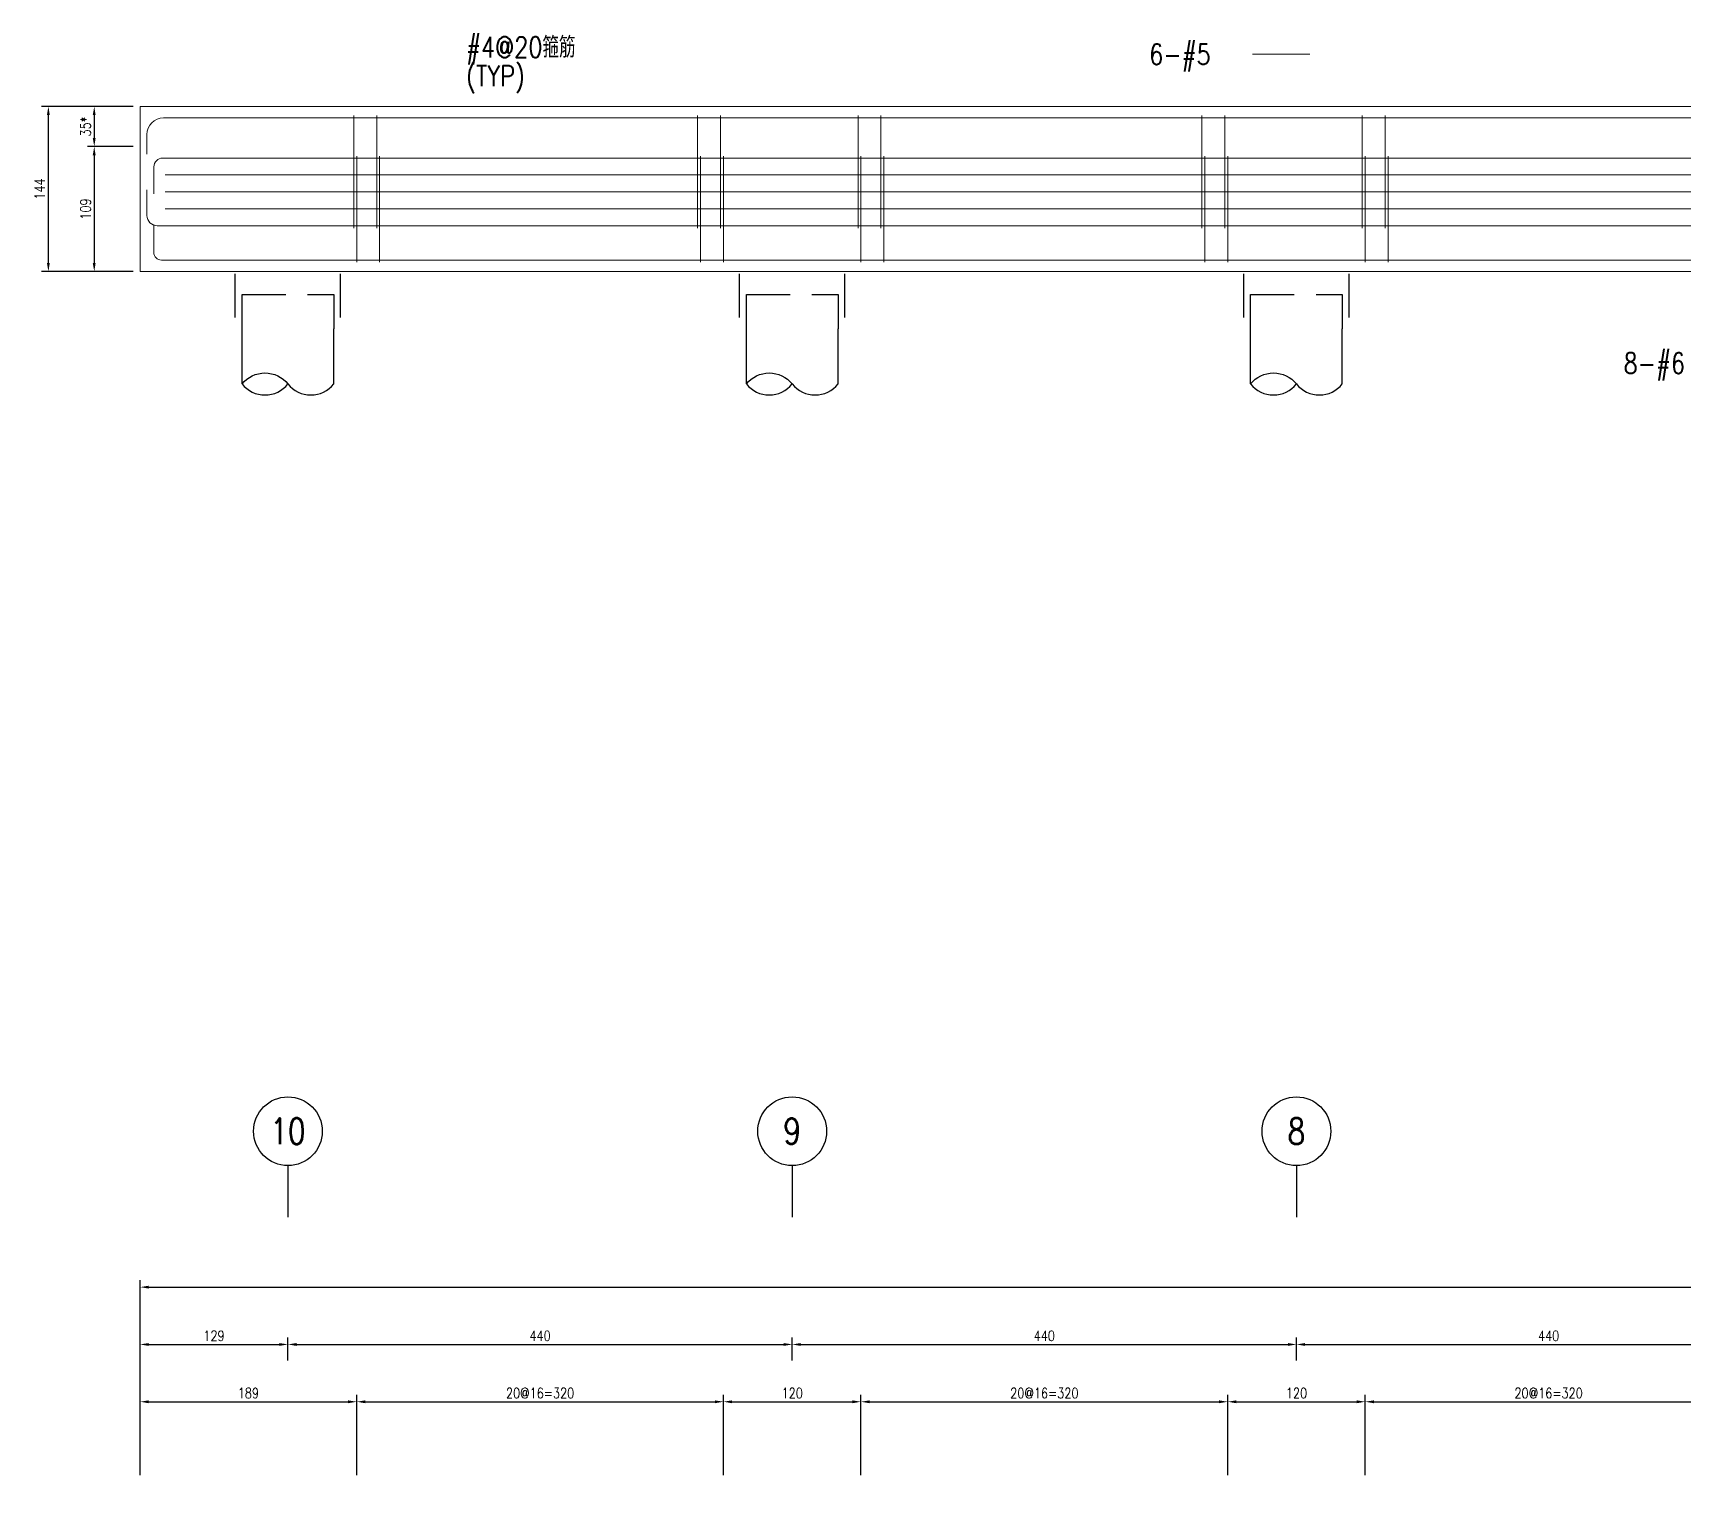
# Model space of a CAD drawing. Extents: x -4754 to 4976, y -19960 to 3841.
# Drawn here: x -359 to 1082, y -15345 to -14081 of the extents above; entities that cross this region are included whole.
import ezdxf
from ezdxf.enums import TextEntityAlignment as Align

# ---------------------------------------------------------------- set-up
doc = ezdxf.new("R2010")
doc.units = 0
doc.header["$LTSCALE"] = 3
doc.linetypes.add('DASHED', pattern=[19.05, 12.7, -6.35])
doc.layers.get('0').update_dxf_attribs({"linetype": 'CONTINUOUS'})
doc.layers.add('HB_0', color=7, linetype='CONTINUOUS', transparency=0.5)
for name, color, linetype in [('HB_DIM', 1, 'CONTINUOUS'), ('HB_TXT_CTEXT', 2, 'CONTINUOUS'), ('鋼筋', 3, 'CONTINUOUS')]:
    doc.layers.add(name, color=color, linetype=linetype)
doc.styles.get("Standard").update_dxf_attribs({"font": 'ROMANS.shx', "width": 0.8, "bigfont": 'chineset.shx'})
doc.dimstyles.new('30', dxfattribs={"dimscale": 3, "dimtxt": 3, "dimasz": 2.5, "dimexe": 2, "dimexo": 2, "dimgap": 1, "dimtad": 1, "dimdsep": 46, "dimtxsty": 'Standard', "dimcen": 0, "dimclrd": 256, "dimclre": 256, "dimclrt": 2, "dimadec": 0, "dimazin": 0, "dimtfac": 1, "dimtix": 1, "dimtmove": 2, "dimatfit": 3, "dimfxl": 1, "dimtolj": 1, "dimtzin": 0, "dimarcsym": 0})

# ---------------------------------------------------------------- blocks, each defined once
blk = doc.blocks.new('pile_vertical')
at = {"color": 252, "linetype": 'DASHED'}
for p, q in [((-46, -40), (-46, 0)), ((46, -40), (46, 0))]:
    blk.add_line(p, q, dxfattribs=at)
at = {"linetype": 'Continuous'}
for p, q in [((-40, -98.1), (-40, -50)), ((40, -98.1), (40, -50))]:
    blk.add_line(p, q, dxfattribs=at)
at = {"color": 252, "linetype": 'DASHED'}
blk.add_lwpolyline([(-40, -50), (-40, -20), (40, -20), (40, -50)], dxfattribs=at)
at = {"linetype": 'Continuous'}
for points in [[(-40, -98.1, -0.48), (0, -98.1, 0.48), (40, -98.1, 0.48)], [(-40, -98.1, 0.48), (0, -98.1, 0.48)]]:
    blk.add_lwpolyline(points, format="xyb", dxfattribs=at)
blk = doc.blocks.new('*D351')
at = {"layer": 'HB_DIM', "linetype": 'Continuous', "lineweight": -2}
for p, q in [((-271.4, -14144.8), (-311.4, -14144.8)), ((-305.4, -14152.3), (-305.4, -14172.3)), ((-271.4, -14179.8), (-311.4, -14179.8))]:
    blk.add_line(p, q, dxfattribs=at)
at = {"layer": 'HB_DIM'}
for points in [[(-304.2, -14152.3), (-306.7, -14152.3), (-305.4, -14144.8)], [(-306.7, -14172.3), (-304.2, -14172.3), (-305.4, -14179.8)]]:
    blk.add_solid(points, dxfattribs=at)
at = {"layer": 'HB_DIM', "color": 2, "linetype": 'Continuous', "insert": (-312.9, -14162.3), "char_height": 9, "attachment_point": 5, "rotation": 90}
blk.add_mtext('\\A1;35*', dxfattribs=at)
blk = doc.blocks.new('*D352')
at = {"layer": 'HB_DIM', "linetype": 'Continuous', "lineweight": -2}
for p, q in [((-271.4, -14179.8), (-311.4, -14179.8)), ((-305.4, -14187.3), (-305.4, -14281.3)), ((-271.4, -14288.8), (-311.4, -14288.8))]:
    blk.add_line(p, q, dxfattribs=at)
at = {"layer": 'HB_DIM'}
for points in [[(-304.2, -14187.3), (-306.7, -14187.3), (-305.4, -14179.8)], [(-306.7, -14281.3), (-304.2, -14281.3), (-305.4, -14288.8)]]:
    blk.add_solid(points, dxfattribs=at)
at = {"layer": 'HB_DIM', "color": 2, "linetype": 'Continuous', "insert": (-312.9, -14234.3), "char_height": 9, "attachment_point": 5, "rotation": 90}
blk.add_mtext('\\A1;109', dxfattribs=at)
blk = doc.blocks.new('*D384')
at = {"layer": 'HB_DIM', "linetype": 'Continuous', "lineweight": -2}
for p, q in [((-281.4, -14144.8), (-351.4, -14144.8)), ((-345.4, -14281.3), (-345.4, -14152.3)), ((-281.4, -14288.8), (-351.4, -14288.8))]:
    blk.add_line(p, q, dxfattribs=at)
at = {"layer": 'HB_DIM'}
for points in [[(-344.2, -14152.3), (-346.7, -14152.3), (-345.4, -14144.8)], [(-346.7, -14281.3), (-344.2, -14281.3), (-345.4, -14288.8)]]:
    blk.add_solid(points, dxfattribs=at)
at = {"layer": 'HB_DIM', "color": 2, "linetype": 'Continuous', "insert": (-352.9, -14216.8), "char_height": 9, "attachment_point": 5, "rotation": 90}
blk.add_mtext('\\A1;144', dxfattribs=at)
blk = doc.blocks.new('line_guide')
at = {"color": 4, "linetype": 'Continuous'}
blk.add_line((0, 0), (0, -45), dxfattribs=at)
blk.add_circle((0, 30), 30, dxfattribs=at)
at = {"color": 4, "linetype": 'Continuous', "width": 0.8}
blk.add_attdef('A', text='', height=22.5, dxfattribs=at).set_placement((0, 30), align=Align.MIDDLE)
blk = doc.blocks.new('*D387')
at = {"layer": 'HB_DIM', "linetype": 'Continuous', "lineweight": -2}
for p, q in [((-265.4, -15338.8), (-265.4, -15268.8)), ((-76.4, -15338.8), (-76.4, -15268.8)), ((-257.9, -15274.8), (-83.9, -15274.8))]:
    blk.add_line(p, q, dxfattribs=at)
at = {"layer": 'HB_DIM'}
for points in [[(-257.9, -15273.6), (-257.9, -15276.1), (-265.4, -15274.8)], [(-83.9, -15276.1), (-83.9, -15273.6), (-76.4, -15274.8)]]:
    blk.add_solid(points, dxfattribs=at)
at = {"layer": 'HB_DIM', "color": 2, "linetype": 'Continuous', "insert": (-170.9, -15267.3), "char_height": 9, "attachment_point": 5, "rotation": 0}
blk.add_mtext('\\A1;189', dxfattribs=at)
blk = doc.blocks.new('*D388')
at = {"layer": 'HB_DIM', "linetype": 'Continuous', "lineweight": -2}
for p, q in [((-76.4, -15338.8), (-76.4, -15268.8)), ((243.6, -15338.8), (243.6, -15268.8)), ((-68.9, -15274.8), (236.1, -15274.8))]:
    blk.add_line(p, q, dxfattribs=at)
at = {"layer": 'HB_DIM'}
for points in [[(-68.9, -15273.6), (-68.9, -15276.1), (-76.4, -15274.8)], [(236.1, -15276.1), (236.1, -15273.6), (243.6, -15274.8)]]:
    blk.add_solid(points, dxfattribs=at)
at = {"layer": 'HB_DIM', "color": 2, "linetype": 'Continuous', "insert": (83.6, -15267.3), "char_height": 9, "attachment_point": 5, "rotation": 0}
blk.add_mtext('\\A1;20@16=320', dxfattribs=at)
blk = doc.blocks.new('*D389')
at = {"layer": 'HB_DIM', "linetype": 'Continuous', "lineweight": -2}
for p, q in [((243.6, -15338.8), (243.6, -15268.8)), ((363.6, -15338.8), (363.6, -15268.8)), ((251.1, -15274.8), (356.1, -15274.8))]:
    blk.add_line(p, q, dxfattribs=at)
at = {"layer": 'HB_DIM'}
for points in [[(251.1, -15273.6), (251.1, -15276.1), (243.6, -15274.8)], [(356.1, -15276.1), (356.1, -15273.6), (363.6, -15274.8)]]:
    blk.add_solid(points, dxfattribs=at)
at = {"layer": 'HB_DIM', "color": 2, "linetype": 'Continuous', "insert": (303.6, -15267.3), "char_height": 9, "attachment_point": 5, "rotation": 0}
blk.add_mtext('\\A1;120', dxfattribs=at)
blk = doc.blocks.new('*D390')
at = {"layer": 'HB_DIM', "linetype": 'Continuous', "lineweight": -2}
for p, q in [((363.6, -15338.8), (363.6, -15268.8)), ((683.6, -15338.8), (683.6, -15268.8)), ((371.1, -15274.8), (676.1, -15274.8))]:
    blk.add_line(p, q, dxfattribs=at)
at = {"layer": 'HB_DIM'}
for points in [[(371.1, -15273.6), (371.1, -15276.1), (363.6, -15274.8)], [(676.1, -15276.1), (676.1, -15273.6), (683.6, -15274.8)]]:
    blk.add_solid(points, dxfattribs=at)
at = {"layer": 'HB_DIM', "color": 2, "linetype": 'Continuous', "insert": (523.6, -15267.3), "char_height": 9, "attachment_point": 5, "rotation": 0}
blk.add_mtext('\\A1;20@16=320', dxfattribs=at)
blk = doc.blocks.new('*D391')
at = {"layer": 'HB_DIM', "linetype": 'Continuous', "lineweight": -2}
for p, q in [((683.6, -15338.8), (683.6, -15268.8)), ((803.6, -15338.8), (803.6, -15268.8)), ((691.1, -15274.8), (796.1, -15274.8))]:
    blk.add_line(p, q, dxfattribs=at)
at = {"layer": 'HB_DIM'}
for points in [[(691.1, -15273.6), (691.1, -15276.1), (683.6, -15274.8)], [(796.1, -15276.1), (796.1, -15273.6), (803.6, -15274.8)]]:
    blk.add_solid(points, dxfattribs=at)
at = {"layer": 'HB_DIM', "color": 2, "linetype": 'Continuous', "insert": (743.6, -15267.3), "char_height": 9, "attachment_point": 5, "rotation": 0}
blk.add_mtext('\\A1;120', dxfattribs=at)
blk = doc.blocks.new('*D392')
at = {"layer": 'HB_DIM', "linetype": 'Continuous', "lineweight": -2}
for p, q in [((803.6, -15338.8), (803.6, -15268.8)), ((1123.6, -15338.8), (1123.6, -15268.8)), ((811.1, -15274.8), (1116.1, -15274.8))]:
    blk.add_line(p, q, dxfattribs=at)
at = {"layer": 'HB_DIM'}
for points in [[(811.1, -15273.6), (811.1, -15276.1), (803.6, -15274.8)], [(1116.1, -15276.1), (1116.1, -15273.6), (1123.6, -15274.8)]]:
    blk.add_solid(points, dxfattribs=at)
at = {"layer": 'HB_DIM', "color": 2, "linetype": 'Continuous', "insert": (963.6, -15267.3), "char_height": 9, "attachment_point": 5, "rotation": 0}
blk.add_mtext('\\A1;20@16=320', dxfattribs=at)
blk = doc.blocks.new('*D406')
at = {"layer": 'HB_DIM', "linetype": 'Continuous', "lineweight": -2}
for p, q in [((-265.4, -15338.8), (-265.4, -15168.8)), ((3931.6, -15338.8), (3931.6, -15168.8)), ((-257.9, -15174.8), (3924.1, -15174.8))]:
    blk.add_line(p, q, dxfattribs=at)
at = {"layer": 'HB_DIM'}
for points in [[(-257.9, -15173.6), (-257.9, -15176.1), (-265.4, -15174.8)], [(3924.1, -15176.1), (3924.1, -15173.6), (3931.6, -15174.8)]]:
    blk.add_solid(points, dxfattribs=at)
at = {"layer": 'HB_DIM', "color": 2, "linetype": 'Continuous', "insert": (1833.1, -15167.3), "char_height": 9, "attachment_point": 5, "rotation": 0}
blk.add_mtext('\\A1;4197', dxfattribs=at)
blk = doc.blocks.new('*D407')
at = {"layer": 'HB_DIM', "linetype": 'Continuous', "lineweight": -2}
for p, q in [((-265.4, -15338.8), (-265.4, -15218.8)), ((-257.9, -15224.8), (-143.9, -15224.8)), ((-136.4, -15238.8), (-136.4, -15218.8))]:
    blk.add_line(p, q, dxfattribs=at)
at = {"layer": 'HB_DIM'}
for points in [[(-257.9, -15223.6), (-257.9, -15226.1), (-265.4, -15224.8)], [(-143.9, -15226.1), (-143.9, -15223.6), (-136.4, -15224.8)]]:
    blk.add_solid(points, dxfattribs=at)
at = {"layer": 'HB_DIM', "color": 2, "linetype": 'Continuous', "insert": (-200.9, -15217.3), "char_height": 9, "attachment_point": 5, "rotation": 0}
blk.add_mtext('\\A1;129', dxfattribs=at)
blk = doc.blocks.new('*D408')
at = {"layer": 'HB_DIM', "linetype": 'Continuous', "lineweight": -2}
for p, q in [((-136.4, -15238.8), (-136.4, -15218.8)), ((-128.9, -15224.8), (296.1, -15224.8)), ((303.6, -15238.8), (303.6, -15218.8))]:
    blk.add_line(p, q, dxfattribs=at)
at = {"layer": 'HB_DIM'}
for points in [[(-128.9, -15223.6), (-128.9, -15226.1), (-136.4, -15224.8)], [(296.1, -15226.1), (296.1, -15223.6), (303.6, -15224.8)]]:
    blk.add_solid(points, dxfattribs=at)
at = {"layer": 'HB_DIM', "color": 2, "linetype": 'Continuous', "insert": (83.6, -15217.3), "char_height": 9, "attachment_point": 5, "rotation": 0}
blk.add_mtext('\\A1;440', dxfattribs=at)
blk = doc.blocks.new('*D409')
at = {"layer": 'HB_DIM', "linetype": 'Continuous', "lineweight": -2}
for p, q in [((303.6, -15238.8), (303.6, -15218.8)), ((311.1, -15224.8), (736.1, -15224.8)), ((743.6, -15238.8), (743.6, -15218.8))]:
    blk.add_line(p, q, dxfattribs=at)
at = {"layer": 'HB_DIM'}
for points in [[(311.1, -15223.6), (311.1, -15226.1), (303.6, -15224.8)], [(736.1, -15226.1), (736.1, -15223.6), (743.6, -15224.8)]]:
    blk.add_solid(points, dxfattribs=at)
at = {"layer": 'HB_DIM', "color": 2, "linetype": 'Continuous', "insert": (523.6, -15217.3), "char_height": 9, "attachment_point": 5, "rotation": 0}
blk.add_mtext('\\A1;440', dxfattribs=at)
blk = doc.blocks.new('*D410')
at = {"layer": 'HB_DIM', "linetype": 'Continuous', "lineweight": -2}
for p, q in [((743.6, -15238.8), (743.6, -15218.8)), ((751.1, -15224.8), (1176.1, -15224.8)), ((1183.6, -15238.8), (1183.6, -15218.8))]:
    blk.add_line(p, q, dxfattribs=at)
at = {"layer": 'HB_DIM'}
for points in [[(751.1, -15223.6), (751.1, -15226.1), (743.6, -15224.8)], [(1176.1, -15226.1), (1176.1, -15223.6), (1183.6, -15224.8)]]:
    blk.add_solid(points, dxfattribs=at)
at = {"layer": 'HB_DIM', "color": 2, "linetype": 'Continuous', "insert": (963.6, -15217.3), "char_height": 9, "attachment_point": 5, "rotation": 0}
blk.add_mtext('\\A1;440', dxfattribs=at)

msp = doc.modelspace()

# ---------------------------------------------------------------- linework, layer by layer
at = {"layer": 'HB_0', "lineweight": 5}
msp.add_lwpolyline([(-265.427, -14288.802), (-265.427, -14144.802), (3931.573, -14144.802), (3931.573, -14288.802), (-265.427, -14288.802)], dxfattribs=at)
at = {"layer": 'HB_DIM', "color": 1, "linetype": 'Continuous'}
for points in [[(-58.967, -14153.148, 0, 1.25, 0), (-48.967, -14143.148, 0, 0, 0), (1.033, -14093.148, 0, 0, 0), (19.033, -14093.148, 0, 0, 0)], [(-56.427, -14188.648, 0, 1.25, 0), (-48.734, -14175.863, 0, 0, 0), (1.033, -14093.148, 0, 0, 0), (19.033, -14093.148, 0, 0, 0)], [(587.173, -14219.302, 0, 1.25, 0), (587.173, -14204.302, 0, 0, 0), (587.173, -14099.302, 0, 0, 0), (605.173, -14099.302, 0, 0, 0)], [(587.173, -14234.052, 0, 1.25, 0), (587.173, -14219.052, 0, 0, 0), (587.173, -14099.302, 0, 0, 0), (605.173, -14099.302, 0, 0, 0)], [(587.173, -14204.552, 0, 1.25, 0), (587.173, -14189.552, 0, 0, 0), (587.173, -14099.302, 0, 0, 0), (605.173, -14099.302, 0, 0, 0)], [(1001.147, -14278.802, 0, 1.25, 0), (1001.147, -14293.802, 0, 0, 0), (1001.147, -14368.802, 0, 0, 0), (1019.147, -14368.802, 0, 0, 0)]]:
    msp.add_lwpolyline(points, format="xyseb", dxfattribs=at)
at = {"layer": 'HB_TXT_CTEXT', "lineweight": 5}
msp.add_line((705.173, -14099.302, 50), (755.173, -14099.302, 50), dxfattribs=at)
at = {"layer": '鋼筋', "lineweight": 5}
for p, q in [((-244.937, -14154.802, -38), (3911.083, -14154.802, -38)), ((-244.937, -14154.802, -27.143), (3911.083, -14154.802, -27.143)), ((-244.937, -14154.802, -16.286), (3911.083, -14154.802, -16.286)), ((-244.937, -14154.802, -5.429), (3911.083, -14154.802, -5.429)), ((-244.937, -14154.802, 5.429), (3911.083, -14154.802, 5.429)), ((-244.937, -14154.802, 16.286), (3911.083, -14154.802, 16.286)), ((-244.937, -14154.802, 27.143), (3911.083, -14154.802, 27.143)), ((-244.937, -14154.802, 38), (3911.083, -14154.802, 38)), ((-78.967, -14163.352, 33.895), (-78.967, -14155.732, 33.895)), ((-78.967, -14155.732, 40.245), (-78.967, -14247.872, 40.245)), ((-78.967, -14247.872, -40.245), (-78.967, -14155.732, -40.245)), ((-78.967, -14155.732, -33.895), (-78.967, -14163.352, -33.895)), ((-58.967, -14163.352, 33.895), (-58.967, -14155.732, 33.895)), ((-58.967, -14155.732, 40.245), (-58.967, -14247.872, 40.245)), ((-58.967, -14247.872, -40.245), (-58.967, -14155.732, -40.245)), ((-58.967, -14155.732, -33.895), (-58.967, -14163.352, -33.895)), ((221.033, -14163.352, 33.895), (221.033, -14155.732, 33.895)), ((221.033, -14155.732, 40.245), (221.033, -14247.872, 40.245)), ((221.033, -14247.872, -40.245), (221.033, -14155.732, -40.245)), ((221.033, -14155.732, -33.895), (221.033, -14163.352, -33.895)), ((241.033, -14163.352, 33.895), (241.033, -14155.732, 33.895)), ((241.033, -14155.732, 40.245), (241.033, -14247.872, 40.245)), ((241.033, -14247.872, -40.245), (241.033, -14155.732, -40.245)), ((241.033, -14155.732, -33.895), (241.033, -14163.352, -33.895)), ((361.033, -14163.352, 33.895), (361.033, -14155.732, 33.895)), ((361.033, -14155.732, 40.245), (361.033, -14247.872, 40.245)), ((361.033, -14247.872, -40.245), (361.033, -14155.732, -40.245)), ((361.033, -14155.732, -33.895), (361.033, -14163.352, -33.895)), ((381.033, -14163.352, 33.895), (381.033, -14155.732, 33.895)), ((381.033, -14155.732, 40.245), (381.033, -14247.872, 40.245)), ((381.033, -14247.872, -40.245), (381.033, -14155.732, -40.245)), ((381.033, -14155.732, -33.895), (381.033, -14163.352, -33.895)), ((661.033, -14163.352, 33.895), (661.033, -14155.732, 33.895)), ((661.033, -14155.732, 40.245), (661.033, -14247.872, 40.245)), ((661.033, -14247.872, -40.245), (661.033, -14155.732, -40.245)), ((661.033, -14155.732, -33.895), (661.033, -14163.352, -33.895)), ((681.033, -14163.352, 33.895), (681.033, -14155.732, 33.895)), ((681.033, -14155.732, 40.245), (681.033, -14247.872, 40.245)), ((681.033, -14247.872, -40.245), (681.033, -14155.732, -40.245)), ((681.033, -14155.732, -33.895), (681.033, -14163.352, -33.895)), ((801.033, -14163.352, 33.895), (801.033, -14155.732, 33.895)), ((801.033, -14155.732, 40.245), (801.033, -14247.872, 40.245)), ((801.033, -14247.872, -40.245), (801.033, -14155.732, -40.245)), ((801.033, -14155.732, -33.895), (801.033, -14163.352, -33.895)), ((821.033, -14163.352, 33.895), (821.033, -14155.732, 33.895)), ((821.033, -14155.732, 40.245), (821.033, -14247.872, 40.245)), ((821.033, -14247.872, -40.245), (821.033, -14155.732, -40.245)), ((821.033, -14155.732, -33.895), (821.033, -14163.352, -33.895)), ((-259.427, -14186.412, -38), (-259.427, -14169.292, -38)), ((-259.427, -14186.412, -27.143), (-259.427, -14169.292, -27.143)), ((-259.427, -14186.412, -16.286), (-259.427, -14169.292, -16.286)), ((-259.427, -14186.412, -5.429), (-259.427, -14169.292, -5.429)), ((-259.427, -14186.412, 5.429), (-259.427, -14169.292, 5.429)), ((-259.427, -14186.412, 16.286), (-259.427, -14169.292, 16.286)), ((-259.427, -14186.412, 27.143), (-259.427, -14169.292, 27.143)), ((-259.427, -14186.412, 38), (-259.427, -14169.292, 38)), ((-253.427, -14220.912, -50), (-253.427, -14197.572, -50)), ((-253.427, -14220.912, -35.714), (-253.427, -14197.572, -35.714)), ((-253.427, -14220.912, -21.429), (-253.427, -14197.572, -21.429)), ((-253.427, -14220.912, -7.143), (-253.427, -14197.572, -7.143)), ((-253.427, -14220.912, 7.143), (-253.427, -14197.572, 7.143)), ((-253.427, -14220.912, 21.429), (-253.427, -14197.572, 21.429)), ((-253.427, -14220.912, 35.714), (-253.427, -14197.572, 35.714)), ((-253.427, -14220.912, 50), (-253.427, -14197.572, 50)), ((-245.657, -14189.802, -50), (3911.803, -14189.802, -50)), ((-245.657, -14189.802, -35.714), (3911.803, -14189.802, -35.714)), ((-245.657, -14189.802, -21.429), (3911.803, -14189.802, -21.429)), ((-245.657, -14189.802, -7.143), (3911.803, -14189.802, -7.143)), ((-245.657, -14189.802, 7.143), (3911.803, -14189.802, 7.143)), ((-245.657, -14189.802, 21.429), (3911.803, -14189.802, 21.429)), ((-245.657, -14189.802, 35.714), (3911.803, -14189.802, 35.714)), ((-245.657, -14189.802, 50), (3911.803, -14189.802, 50)), ((-76.427, -14198.852, 45.395), (-76.427, -14191.232, 45.395)), ((-76.427, -14191.232, 51.745), (-76.427, -14277.372, 51.745)), ((-76.427, -14277.372, -51.745), (-76.427, -14191.232, -51.745)), ((-76.427, -14191.232, -45.395), (-76.427, -14198.852, -45.395)), ((-56.427, -14198.852, 45.395), (-56.427, -14191.232, 45.395)), ((-56.427, -14191.232, 51.745), (-56.427, -14277.372, 51.745)), ((-56.427, -14277.372, -51.745), (-56.427, -14191.232, -51.745)), ((-56.427, -14191.232, -45.395), (-56.427, -14198.852, -45.395)), ((223.573, -14198.852, 45.395), (223.573, -14191.232, 45.395)), ((223.573, -14191.232, 51.745), (223.573, -14277.372, 51.745)), ((223.573, -14277.372, -51.745), (223.573, -14191.232, -51.745)), ((223.573, -14191.232, -45.395), (223.573, -14198.852, -45.395)), ((243.573, -14198.852, 45.395), (243.573, -14191.232, 45.395)), ((243.573, -14191.232, 51.745), (243.573, -14277.372, 51.745)), ((243.573, -14277.372, -51.745), (243.573, -14191.232, -51.745)), ((243.573, -14191.232, -45.395), (243.573, -14198.852, -45.395)), ((363.573, -14198.852, 45.395), (363.573, -14191.232, 45.395)), ((363.573, -14191.232, 51.745), (363.573, -14277.372, 51.745)), ((363.573, -14277.372, -51.745), (363.573, -14191.232, -51.745)), ((363.573, -14191.232, -45.395), (363.573, -14198.852, -45.395)), ((383.573, -14198.852, 45.395), (383.573, -14191.232, 45.395)), ((383.573, -14191.232, 51.745), (383.573, -14277.372, 51.745)), ((383.573, -14277.372, -51.745), (383.573, -14191.232, -51.745)), ((383.573, -14191.232, -45.395), (383.573, -14198.852, -45.395)), ((663.573, -14198.852, 45.395), (663.573, -14191.232, 45.395)), ((663.573, -14191.232, 51.745), (663.573, -14277.372, 51.745)), ((663.573, -14277.372, -51.745), (663.573, -14191.232, -51.745)), ((663.573, -14191.232, -45.395), (663.573, -14198.852, -45.395)), ((683.573, -14198.852, 45.395), (683.573, -14191.232, 45.395)), ((683.573, -14191.232, 51.745), (683.573, -14277.372, 51.745)), ((683.573, -14277.372, -51.745), (683.573, -14191.232, -51.745)), ((683.573, -14191.232, -45.395), (683.573, -14198.852, -45.395)), ((803.573, -14198.852, 45.395), (803.573, -14191.232, 45.395)), ((803.573, -14191.232, 51.745), (803.573, -14277.372, 51.745)), ((803.573, -14277.372, -51.745), (803.573, -14191.232, -51.745)), ((803.573, -14191.232, -45.395), (803.573, -14198.852, -45.395)), ((823.573, -14198.852, 45.395), (823.573, -14191.232, 45.395)), ((823.573, -14191.232, 51.745), (823.573, -14277.372, 51.745)), ((823.573, -14277.372, -51.745), (823.573, -14191.232, -51.745)), ((823.573, -14191.232, -45.395), (823.573, -14198.852, -45.395)), ((-259.427, -14217.532, -50), (-259.427, -14239.912, -50)), ((-259.427, -14217.532, -35.714), (-259.427, -14239.912, -35.714)), ((-259.427, -14217.532, -21.429), (-259.427, -14239.912, -21.429)), ((-259.427, -14217.532, -7.143), (-259.427, -14239.912, -7.143)), ((-259.427, -14217.532, 7.143), (-259.427, -14239.912, 7.143)), ((-259.427, -14217.532, 21.429), (-259.427, -14239.912, 21.429)), ((-259.427, -14217.532, 35.714), (-259.427, -14239.912, 35.714)), ((-259.427, -14217.532, 50), (-259.427, -14239.912, 50)), ((-243.427, -14204.552, -50), (3909.573, -14204.552, -50)), ((-243.427, -14204.552, 50), (3909.573, -14204.552, 50)), ((-243.427, -14219.302, -50), (3909.573, -14219.302, -50)), ((-243.427, -14219.302, 50), (3909.573, -14219.302, 50)), ((-243.427, -14234.052, -50), (3909.573, -14234.052, -50)), ((-243.427, -14234.052, 50), (3909.573, -14234.052, 50)), ((-253.427, -14247.847, -50), (-253.427, -14272.117, -50)), ((-253.427, -14247.847, -35.714), (-253.427, -14272.117, -35.714)), ((-253.427, -14247.847, -21.429), (-253.427, -14272.117, -21.429)), ((-253.427, -14247.847, -7.143), (-253.427, -14272.117, -7.143)), ((-253.427, -14247.847, 7.143), (-253.427, -14272.117, 7.143)), ((-253.427, -14247.847, 21.429), (-253.427, -14272.117, 21.429)), ((-253.427, -14247.847, 35.714), (-253.427, -14272.117, 35.714)), ((-253.427, -14247.847, 50), (-253.427, -14272.117, 50)), ((-250.537, -14248.802, -50), (3916.683, -14248.802, -50)), ((-250.537, -14248.802, -35.714), (3916.683, -14248.802, -35.714)), ((-250.537, -14248.802, -21.429), (3916.683, -14248.802, -21.429)), ((-250.537, -14248.802, -7.143), (3916.683, -14248.802, -7.143)), ((-250.537, -14248.802, 7.143), (3916.683, -14248.802, 7.143)), ((-250.537, -14248.802, 21.429), (3916.683, -14248.802, 21.429)), ((-250.537, -14248.802, 35.714), (3916.683, -14248.802, 35.714)), ((-250.537, -14248.802, 50), (3916.683, -14248.802, 50)), ((-78.967, -14251.047, 37.07), (-78.967, -14251.047, -37.07)), ((-58.967, -14251.047, 37.07), (-58.967, -14251.047, -37.07)), ((221.033, -14251.047, 37.07), (221.033, -14251.047, -37.07)), ((241.033, -14251.047, 37.07), (241.033, -14251.047, -37.07)), ((361.033, -14251.047, 37.07), (361.033, -14251.047, -37.07)), ((381.033, -14251.047, 37.07), (381.033, -14251.047, -37.07)), ((661.033, -14251.047, 37.07), (661.033, -14251.047, -37.07)), ((681.033, -14251.047, 37.07), (681.033, -14251.047, -37.07)), ((801.033, -14251.047, 37.07), (801.033, -14251.047, -37.07)), ((821.033, -14251.047, 37.07), (821.033, -14251.047, -37.07)), ((-246.742, -14278.802, -50), (3912.888, -14278.802, -50)), ((-246.742, -14278.802, -35.714), (3912.888, -14278.802, -35.714)), ((-246.742, -14278.802, -21.429), (3912.888, -14278.802, -21.429)), ((-246.742, -14278.802, -7.143), (3912.888, -14278.802, -7.143)), ((-246.742, -14278.802, 7.143), (3912.888, -14278.802, 7.143)), ((-246.742, -14278.802, 21.429), (3912.888, -14278.802, 21.429)), ((-246.742, -14278.802, 35.714), (3912.888, -14278.802, 35.714)), ((-246.742, -14278.802, 50), (3912.888, -14278.802, 50)), ((-76.427, -14280.547, 48.57), (-76.427, -14280.547, -48.57)), ((-56.427, -14280.547, 48.57), (-56.427, -14280.547, -48.57)), ((223.573, -14280.547, 48.57), (223.573, -14280.547, -48.57)), ((243.573, -14280.547, 48.57), (243.573, -14280.547, -48.57)), ((363.573, -14280.547, 48.57), (363.573, -14280.547, -48.57)), ((383.573, -14280.547, 48.57), (383.573, -14280.547, -48.57)), ((663.573, -14280.547, 48.57), (663.573, -14280.547, -48.57)), ((683.573, -14280.547, 48.57), (683.573, -14280.547, -48.57)), ((803.573, -14280.547, 48.57), (803.573, -14280.547, -48.57)), ((823.573, -14280.547, 48.57), (823.573, -14280.547, -48.57))]:
    msp.add_line(p, q, dxfattribs=at)
at = {"layer": '鋼筋', "lineweight": 5, "extrusion": (0, 0, -1)}
for centre, radius in [((244.937, -14169.292, 38), 14.49), ((244.937, -14169.292, 27.143), 14.49), ((244.937, -14169.292, 16.286), 14.49), ((244.937, -14169.292, 5.429), 14.49), ((244.937, -14169.292, -5.429), 14.49), ((244.937, -14169.292, -16.286), 14.49), ((244.937, -14169.292, -27.143), 14.49), ((244.937, -14169.292, -38), 14.49), ((245.657, -14197.572, 50), 7.77), ((245.657, -14197.572, 35.714), 7.77), ((245.657, -14197.572, 21.429), 7.77), ((245.657, -14197.572, 7.143), 7.77), ((245.657, -14197.572, -7.143), 7.77), ((245.657, -14197.572, -21.429), 7.77), ((245.657, -14197.572, -35.714), 7.77), ((245.657, -14197.572, -50), 7.77)]:
    msp.add_arc(centre, radius, 0, 90, dxfattribs=at)
at = {"layer": '鋼筋', "lineweight": 5, "extrusion": (1, -2.44929e-16, 0)}
for centre, start, end in [((-14155.732, 37.07, -78.967), 270, 90), ((-14155.732, -37.07, -78.967), 270, 90), ((-14155.732, 37.07, -58.967), 270, 90), ((-14155.732, -37.07, -58.967), 270, 90), ((-14155.732, 37.07, 221.033), 270, 90), ((-14155.732, -37.07, 221.033), 270, 90), ((-14155.732, 37.07, 241.033), 270, 90), ((-14155.732, -37.07, 241.033), 270, 90), ((-14155.732, 37.07, 361.033), 270, 90), ((-14155.732, -37.07, 361.033), 270, 90), ((-14155.732, 37.07, 381.033), 270, 90), ((-14155.732, -37.07, 381.033), 270, 90), ((-14155.732, 37.07, 661.033), 270, 90), ((-14155.732, -37.07, 661.033), 270, 90), ((-14155.732, 37.07, 681.033), 270, 90), ((-14155.732, -37.07, 681.033), 270, 90), ((-14155.732, 37.07, 801.033), 270, 90), ((-14155.732, -37.07, 801.033), 270, 90), ((-14155.732, 37.07, 821.033), 270, 90), ((-14155.732, -37.07, 821.033), 270, 90), ((-14191.232, 48.57, -76.427), 270, 90), ((-14191.232, -48.57, -76.427), 270, 90), ((-14191.232, 48.57, -56.427), 270, 90), ((-14191.232, -48.57, -56.427), 270, 90), ((-14191.232, 48.57, 223.573), 270, 90), ((-14191.232, -48.57, 223.573), 270, 90), ((-14191.232, 48.57, 243.573), 270, 90), ((-14191.232, -48.57, 243.573), 270, 90), ((-14191.232, 48.57, 363.573), 270, 90), ((-14191.232, -48.57, 363.573), 270, 90), ((-14191.232, 48.57, 383.573), 270, 90), ((-14191.232, -48.57, 383.573), 270, 90), ((-14191.232, 48.57, 663.573), 270, 90), ((-14191.232, -48.57, 663.573), 270, 90), ((-14191.232, 48.57, 683.573), 270, 90), ((-14191.232, -48.57, 683.573), 270, 90), ((-14191.232, 48.57, 803.573), 270, 90), ((-14191.232, -48.57, 803.573), 270, 90), ((-14191.232, 48.57, 823.573), 270, 90), ((-14191.232, -48.57, 823.573), 270, 90), ((-14247.872, 37.07, -78.967), 90, 180), ((-14247.872, -37.07, -78.967), 180, 270), ((-14247.872, 37.07, -58.967), 90, 180), ((-14247.872, -37.07, -58.967), 180, 270), ((-14247.872, 37.07, 221.033), 90, 180), ((-14247.872, -37.07, 221.033), 180, 270), ((-14247.872, 37.07, 241.033), 90, 180), ((-14247.872, -37.07, 241.033), 180, 270), ((-14247.872, 37.07, 361.033), 90, 180), ((-14247.872, -37.07, 361.033), 180, 270), ((-14247.872, 37.07, 381.033), 90, 180), ((-14247.872, -37.07, 381.033), 180, 270), ((-14247.872, 37.07, 661.033), 90, 180), ((-14247.872, -37.07, 661.033), 180, 270), ((-14247.872, 37.07, 681.033), 90, 180), ((-14247.872, -37.07, 681.033), 180, 270), ((-14247.872, 37.07, 801.033), 90, 180), ((-14247.872, -37.07, 801.033), 180, 270), ((-14247.872, 37.07, 821.033), 90, 180), ((-14247.872, -37.07, 821.033), 180, 270), ((-14277.372, 48.57, -76.427), 90, 180), ((-14277.372, -48.57, -76.427), 180, 270), ((-14277.372, 48.57, -56.427), 90, 180), ((-14277.372, -48.57, -56.427), 180, 270), ((-14277.372, 48.57, 223.573), 90, 180), ((-14277.372, -48.57, 223.573), 180, 270), ((-14277.372, 48.57, 243.573), 90, 180), ((-14277.372, -48.57, 243.573), 180, 270), ((-14277.372, 48.57, 363.573), 90, 180), ((-14277.372, -48.57, 363.573), 180, 270), ((-14277.372, 48.57, 383.573), 90, 180), ((-14277.372, -48.57, 383.573), 180, 270), ((-14277.372, 48.57, 663.573), 90, 180), ((-14277.372, -48.57, 663.573), 180, 270), ((-14277.372, 48.57, 683.573), 90, 180), ((-14277.372, -48.57, 683.573), 180, 270), ((-14277.372, 48.57, 803.573), 90, 180), ((-14277.372, -48.57, 803.573), 180, 270), ((-14277.372, 48.57, 823.573), 90, 180), ((-14277.372, -48.57, 823.573), 180, 270)]:
    msp.add_arc(centre, 3.175, start, end, dxfattribs=at)
at = {"layer": '鋼筋', "lineweight": 5}
for centre, radius in [((-250.537, -14239.912, -50), 8.89), ((-250.537, -14239.912, -35.714), 8.89), ((-250.537, -14239.912, -21.429), 8.89), ((-250.537, -14239.912, -7.143), 8.89), ((-250.537, -14239.912, 7.143), 8.89), ((-250.537, -14239.912, 21.429), 8.89), ((-250.537, -14239.912, 35.714), 8.89), ((-250.537, -14239.912, 50), 8.89), ((-246.742, -14272.117, -50), 6.685), ((-246.742, -14272.117, -35.714), 6.685), ((-246.742, -14272.117, -21.429), 6.685), ((-246.742, -14272.117, -7.143), 6.685), ((-246.742, -14272.117, 7.143), 6.685), ((-246.742, -14272.117, 21.429), 6.685), ((-246.742, -14272.117, 35.714), 6.685), ((-246.742, -14272.117, 50), 6.685)]:
    msp.add_arc(centre, radius, 180, 270, dxfattribs=at)

# ---------------------------------------------------------------- block references
at = {"layer": 'HB_0', "linetype": 'Continuous'}
for p in [(-136.427, -14288.802), (303.573, -14288.802), (743.573, -14288.802)]:
    msp.add_blockref('pile_vertical', p, dxfattribs=at)
for p, values in [((-136.427, -15068.802), {'A': '10'}), ((303.573, -15068.802), {'A': '9'}), ((743.573, -15068.802), {'A': '8'})]:
    msp.add_blockref('line_guide', p, dxfattribs=at).add_auto_attribs(values)

# ---------------------------------------------------------------- texts
at = {"layer": 'HB_TXT_CTEXT', "linetype": 'Continuous', "width": 0.8}
for s, p in [('#4@20箍筋', (19.033, -14093.148, 35.225)), (' 6-#5', (605.173, -14099.302, 50)), ('(TYP)', (19.033, -14118.148, 35.225)), (' 8-#6', (1019.147, -14368.802, -50))]:
    msp.add_text(s, height=18, dxfattribs=at).set_placement(p, align=Align.MIDDLE_LEFT)

# ---------------------------------------------------------------- dimensions: what is measured, and where the dimension line sits
at = {"layer": 'HB_DIM', "linetype": 'Continuous'}
for base, p1, p2, angle, override, picture, middle in [((-345.427, -14144.802), (-275.427, -14288.802), (-275.427, -14144.802), 90, {"dimtad": 4, "dimdec": 0, "dimpost": '<>'}, '*D384', (-352.927, -14216.802)), ((-305.427, -14288.802), (-265.427, -14179.802), (-265.427, -14288.802), 90, {"dimtad": 4, "dimdec": 0, "dimpost": '<>'}, '*D352', (-312.927, -14234.302)), ((3931.573, -15174.802), (-265.427, -15344.802), (3931.573, -15344.802), 0, {"dimdec": 0, "dimpost": '<>'}, '*D406', (1833.073, -15167.302)), ((-136.427, -15224.802), (-265.427, -15344.802), (-136.427, -15244.802, 1521), 0, {"dimdec": 0, "dimpost": '<>'}, '*D407', (-200.927, -15217.302)), ((303.573, -15224.802), (-136.427, -15244.802, 1521), (303.573, -15244.802, 1081), 0, {"dimdec": 0, "dimpost": '<>'}, '*D408', (83.573, -15217.302)), ((743.573, -15224.802), (303.573, -15244.802, 1081), (743.573, -15244.802, 641), 0, {"dimdec": 0, "dimpost": '<>'}, '*D409', (523.573, -15217.302)), ((1183.573, -15224.802), (743.573, -15244.802, 641), (1183.573, -15244.802, 201), 0, {"dimdec": 0, "dimpost": '<>'}, '*D410', (963.573, -15217.302)), ((-76.427, -15274.802), (-265.427, -15344.802), (-76.427, -15344.802, 45.395), 0, {"dimdec": 0, "dimpost": '<>'}, '*D387', (-170.927, -15267.302)), ((363.573, -15274.802), (243.573, -15344.802, 45.395), (363.573, -15344.802, 45.395), 0, {"dimdec": 0, "dimpost": '<>'}, '*D389', (303.573, -15267.302)), ((803.573, -15274.802), (683.573, -15344.802, 45.395), (803.573, -15344.802, 45.395), 0, {"dimdec": 0, "dimpost": '<>'}, '*D391', (743.573, -15267.302))]:
    dim = msp.add_linear_dim(base=base, p1=p1, p2=p2, angle=angle, dimstyle='30', override=override, dxfattribs=at)
    dim.commit()
    dim.dimension.update_dxf_attribs({"geometry": picture, "text_midpoint": middle})
for base, p1, p2, angle, text, override, picture, middle in [((-305.427, -14179.802), (-265.427, -14144.802), (-265.427, -14179.802), 90, '<>*', {"dimtad": 4, "dimdec": 0, "dimpost": '<>'}, '*D351', (-312.927, -14162.302)), ((243.573, -15274.802), (-76.427, -15344.802, 45.395), (243.573, -15344.802, 45.395), 0, '20@16=<>', {"dimdec": 0, "dimpost": '<>'}, '*D388', (83.573, -15267.302)), ((683.573, -15274.802), (363.573, -15344.802, 45.395), (683.573, -15344.802, 45.395), 0, '20@16=<>', {"dimdec": 0, "dimpost": '<>'}, '*D390', (523.573, -15267.302)), ((1123.573, -15274.802), (803.573, -15344.802, 45.395), (1123.573, -15344.802, 45.395), 0, '20@16=<>', {"dimdec": 0, "dimpost": '<>'}, '*D392', (963.573, -15267.302))]:
    dim = msp.add_linear_dim(base=base, p1=p1, p2=p2, angle=angle, text=text, dimstyle='30', override=override, dxfattribs=at)
    dim.commit()
    dim.dimension.update_dxf_attribs({"geometry": picture, "text_midpoint": middle})

doc.saveas('drawing.dxf')
